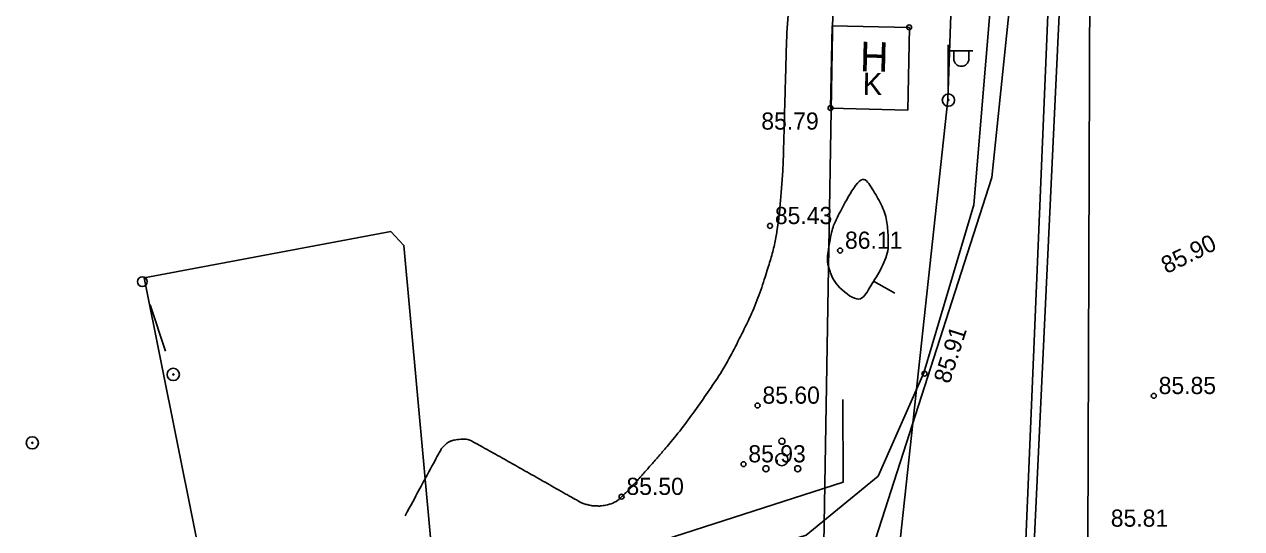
# Model space of a CAD drawing. Extents: x 626970 to 711203, y 6576457 to 6589739.
# Drawn here: x 630258.75 to 630308.44, y 6579302.22 to 6579322.79 of the extents above; entities that cross this region are included whole.
import ezdxf

# ---------------------------------------------------------------- set-up
doc = ezdxf.new("R2010")
doc.units = 0
for name, color, linetype in [('AED', 7, 'Continuous'), ('Default', 7, 'Continuous'), ('HOONE', 7, 'Continuous'), ('HORISONTAAL-EH2000', 7, 'Continuous'), ('KORGUS-EH2000', 7, 'Continuous'), ('KTRASS', 7, 'Continuous'), ('MPOHULIIN', 7, 'Continuous'), ('PIIR', 7, 'Continuous'), ('POST', 7, 'Continuous'), ('PUU', 7, 'Continuous'), ('TEE', 7, 'Continuous'), ('VTRASS', 7, 'Continuous')]:
    doc.layers.add(name, color=color, linetype=linetype)

# ---------------------------------------------------------------- blocks, each defined once
blk = doc.blocks.new('BEPOST')
at = {"layer": 'POST'}
for radius in [0.5, 0.0467]:
    blk.add_circle((0, 0), radius, dxfattribs=at)
blk = doc.blocks.new('TUPOST')
at = {"layer": 'POST'}
blk.add_circle((0, 0), 0.4, dxfattribs=at)
blk = doc.blocks.new('RING02_1')
at = {"layer": 'KORGUS-EH2000'}
blk.add_circle((0, 0), 0.2, dxfattribs=at)
blk = doc.blocks.new('PQQSAS_1')
at = {"layer": 'PUU'}
for centre, radius in [((0, 1.5), 0.25), ((0, 0), 0.5), ((-1.3, -0.75), 0.25), ((1.3, -0.75), 0.25)]:
    blk.add_circle(centre, radius, dxfattribs=at)
blk = doc.blocks.new('POINT_DISPLAY')
at = {"layer": 'Default'}
blk.add_line((0, 0), (0, 0), dxfattribs=at)
blk = doc.blocks.new('VAPOST')
at = {"layer": 'POST'}
for p, q in [((0, 0.5), (0, 4.5)), ((0, 4), (2, 4)), ((0.453, 3.358), (0.453, 4)), ((1.679, 3.358), (1.679, 4))]:
    blk.add_line(p, q, dxfattribs=at)
blk.add_arc((1.066, 3.358), 0.613, 180, 0, dxfattribs=at)
blk.add_blockref('POINT_DISPLAY', (0, 0), dxfattribs=at)
blk = doc.blocks.new('RING02_6')
at = {"layer": 'KORGUS-EH2000'}
blk.add_circle((0, 0), 0.2, dxfattribs=at)

msp = doc.modelspace()

# ---------------------------------------------------------------- linework, layer by layer
at = {"layer": 'AED'}
for points in [[(630259.152, 6579292.957), (630275.62, 6579298.729), (630274.244, 6579313.772), (630273.716, 6579314.337), (630263.638, 6579312.453), (630266.992, 6579295.792)], [(630277.143, 6579299.277), (630292.175, 6579304.12), (630292.153, 6579307.489)]]:
    msp.add_lwpolyline(points, dxfattribs=at)
at = {"layer": 'HOONE'}
msp.add_lwpolyline([(630294.881, 6579322.667), (630294.808, 6579319.297), (630291.655, 6579319.366), (630291.728, 6579322.735), (630294.881, 6579322.667)], dxfattribs=at)
at = {"layer": 'HORISONTAAL-EH2000'}
msp.add_line((630293.411, 6579312.314), (630294.282, 6579311.822), dxfattribs=at)
for points in [[(630274.297, 6579302.749), (630274.763, 6579303.611), (630275.229, 6579304.474), (630275.695, 6579305.337), (630275.762, 6579305.461), (630275.848, 6579305.564), (630275.959, 6579305.666), (630276.056, 6579305.755), (630276.171, 6579305.805), (630276.289, 6579305.827), (630276.556, 6579305.878), (630276.873, 6579305.874), (630277.115, 6579305.739), (630277.81, 6579305.353), (630278.501, 6579304.965), (630279.192, 6579304.575), (630279.922, 6579304.163), (630280.648, 6579303.747), (630281.38, 6579303.337), (630281.525, 6579303.255), (630281.686, 6579303.208), (630281.851, 6579303.173), (630281.934, 6579303.155), (630282.018, 6579303.151), (630282.101, 6579303.147), (630282.182, 6579303.143), (630282.263, 6579303.144), (630282.344, 6579303.157), (630282.631, 6579303.205), (630282.917, 6579303.315), (630283.13, 6579303.52), (630283.471, 6579303.848), (630283.773, 6579304.184), (630284.079, 6579304.532), (630284.385, 6579304.88), (630284.691, 6579305.225), (630284.989, 6579305.58), (630285.581, 6579306.287), (630286.123, 6579307.028), (630286.65, 6579307.789), (630287.174, 6579308.546), (630287.622, 6579309.337), (630288.034, 6579310.164), (630288.446, 6579310.992), (630288.786, 6579311.838), (630289.061, 6579312.72), (630289.241, 6579313.295), (630289.392, 6579313.873), (630289.486, 6579314.465), (630289.533, 6579314.764), (630289.573, 6579315.062), (630289.597, 6579315.362), (630289.653, 6579316.066), (630289.714, 6579316.769), (630289.734, 6579317.474), (630289.753, 6579318.179), (630289.772, 6579318.885), (630289.792, 6579319.591), (630289.811, 6579320.296), (630289.831, 6579321.002), (630289.85, 6579321.708), (630289.87, 6579322.414), (630289.92, 6579323.118), (630289.989, 6579323.823), (630290.019, 6579324.127), (630290.107, 6579324.421), (630290.221, 6579324.709), (630290.258, 6579324.801), (630290.297, 6579324.889), (630290.349, 6579324.971), (630290.402, 6579325.052), (630290.454, 6579325.134), (630290.507, 6579325.216), (630290.559, 6579325.297), (630290.612, 6579325.379), (630290.664, 6579325.461), (630290.716, 6579325.543), (630290.755, 6579325.631), (630290.791, 6579325.724), (630291.287, 6579327.013), (630291.569, 6579328.332), (630291.736, 6579329.685), (630291.809, 6579330.28), (630291.847, 6579330.882), (630291.795, 6579331.475), (630291.751, 6579331.977), (630291.699, 6579332.483), (630291.591, 6579332.977)], [(630291.59, 6579313.723), (630291.664, 6579314.142), (630291.747, 6579314.551), (630291.956, 6579314.961), (630292.249, 6579315.535), (630292.954, 6579316.732), (630293.304, 6579316.167), (630293.702, 6579315.525), (630293.967, 6579314.875), (630294.002, 6579314.229), (630294.043, 6579313.459), (630293.65, 6579312.686), (630293.177, 6579311.918), (630292.837, 6579311.365), (630291.823, 6579312.175), (630291.621, 6579312.755), (630291.51, 6579313.073), (630291.534, 6579313.408), (630291.59, 6579313.723)]]:
    msp.add_open_spline(points, degree=3, dxfattribs=at)
at = {"layer": 'KTRASS'}
msp.add_lwpolyline([(630299.861, 6579299.316), (630302.063, 6579345.915)], dxfattribs=at)
at = {"layer": 'MPOHULIIN'}
msp.add_lwpolyline([(630294.11, 6579176.68), (630292.75, 6579221.81), (630291.04, 6579269.84), (630296.445, 6579319.712), (630298.155, 6579368.241)], dxfattribs=at)
at = {"layer": 'PIIR'}
for points in [[(630307.31, 6579160.32), (630293.46, 6579152.37), (630292.99, 6579181.47), (630291.39, 6579221.1), (630289.25, 6579288.11), (630278.4, 6579283.9), (630274.63, 6579293.25), (630291.39, 6579301.62), (630291.89, 6579331.35), (630292.39, 6579378.96), (630295.28, 6579435.2), (630294.78, 6579476.87), (630304.68, 6579478.18), (630308.19, 6579428.49), (630302.02, 6579379.12), (630302.27, 6579332.23), (630302.11, 6579286.34), (630302.26, 6579260.61), (630303.65, 6579168.45)], [(630302.11, 6579286.34), (630302.27, 6579332.23), (630369.08, 6579365.51), (630386.69, 6579328.54), (630357.93, 6579314.3), (630325.55, 6579298.4)]]:
    msp.add_lwpolyline(points, close=True, dxfattribs=at)
msp.add_lwpolyline([(630291.89, 6579331.35), (630291.39, 6579301.62), (630274.63, 6579293.25), (630263.46, 6579288.77), (630267.46, 6579279.34), (630278.4, 6579283.9), (630289.25, 6579288.11), (630291.39, 6579221.1), (630293.01, 6579181.37), (630290.6, 6579181.24), (630290.8, 6579161.64), (630098.75, 6579064.42), (630072.81, 6579119.97), (630035.48, 6579103.58), (630007.84, 6579094.14), (630000.01, 6579091.13), (629972.13, 6579069.58), (629944.17, 6579119.21), (629871.64, 6579085.09), (629859.59, 6579133.59), (630212.74, 6579275.75), (630218.84, 6579443.46)], dxfattribs=at)
at = {"layer": 'POST'}
msp.add_lwpolyline([(630263.885, 6579311.35), (630264.517, 6579309.457)], dxfattribs=at)
at = {"layer": 'TEE'}
for points in [[(630300.054, 6579361.407), (630300.157, 6579350.625), (630299.759, 6579331.235), (630298.24, 6579316.539), (630292.25, 6579297.949), (630279.804, 6579293.3), (630282.85, 6579286.449), (630291.03, 6579289.369), (630293.872, 6579274.38), (630294.52, 6579256.789), (630294.536, 6579236.042), (630294.544, 6579221.804), (630295.029, 6579213.193), (630295.449, 6579205.06)], [(630224.42, 6579291.814), (630227.939, 6579288.439), (630231.522, 6579287.738), (630234.179, 6579288.112), (630243.698, 6579290.345), (630260.127, 6579291.806), (630267.028, 6579293.687), (630278.974, 6579298.239), (630290.658, 6579301.96), (630293.595, 6579304.357), (630295.467, 6579308.583), (630297.511, 6579315.43), (630300.427, 6579350.447), (630299.069, 6579355.24)]]:
    msp.add_lwpolyline(points, dxfattribs=at)
at = {"layer": 'VTRASS'}
msp.add_lwpolyline([(630299.573, 6579300.442), (630301.43, 6579344.634)], dxfattribs=at)

# ---------------------------------------------------------------- block references
at = {"layer": 'KORGUS-EH2000', "xscale": 0.5, "yscale": 0.5}
for name, p in [('RING02_6', (630294.866, 6579322.667)), ('RING02_6', (630291.655, 6579319.381)), ('RING02_1', (630289.185, 6579314.569)), ('RING02_1', (630292.047, 6579313.563)), ('RING02_1', (630295.494, 6579308.54)), ('RING02_1', (630288.679, 6579307.243)), ('RING02_1', (630304.849, 6579307.637)), ('RING02_1', (630288.103, 6579304.85)), ('RING02_1', (630283.128, 6579303.523))]:
    msp.add_blockref(name, p, dxfattribs=at)
at = {"layer": 'POST', "xscale": 0.5, "yscale": 0.5}
for name, p in [('VAPOST', (630296.463, 6579319.706)), ('BEPOST', (630296.466, 6579319.703)), ('TUPOST', (630263.569, 6579312.297)), ('BEPOST', (630264.833, 6579308.51)), ('BEPOST', (630259.079, 6579305.721))]:
    msp.add_blockref(name, p, dxfattribs=at)
at = {"layer": 'PUU', "xscale": 0.5, "yscale": 0.5}
msp.add_blockref('PQQSAS_1', (630289.67, 6579305.038), dxfattribs=at)

# ---------------------------------------------------------------- texts
at = {"layer": 'HOONE'}
for s, height, rotation, p in [('H', 1.2, 358.8339, (630292.852, 6579320.883)), ('K', 0.9, 358.9134, (630292.961, 6579319.918))]:
    msp.add_text(s, height=height, rotation=rotation, dxfattribs=at).set_placement(p)
at = {"layer": 'KORGUS-EH2000'}
for s, p in [('85.79', (630288.832, 6579318.497)), ('85.43', (630289.385, 6579314.643)), ('86.11', (630292.247, 6579313.637)), ('85.85', (630305.049, 6579307.711)), ('85.60', (630288.879, 6579307.317)), ('85.93', (630288.303, 6579304.924)), ('85.50', (630283.328, 6579303.597)), ('85.81', (630303.095, 6579302.3))]:
    msp.add_text(s, height=0.7, dxfattribs=at).set_placement(p)
for s, rotation, p in [('85.90', 26.1358, (630305.369, 6579312.6)), ('85.91', 72.2701, (630296.515, 6579308.099))]:
    msp.add_text(s, height=0.7, rotation=rotation, dxfattribs=at).set_placement(p)

doc.saveas('drawing.dxf')
